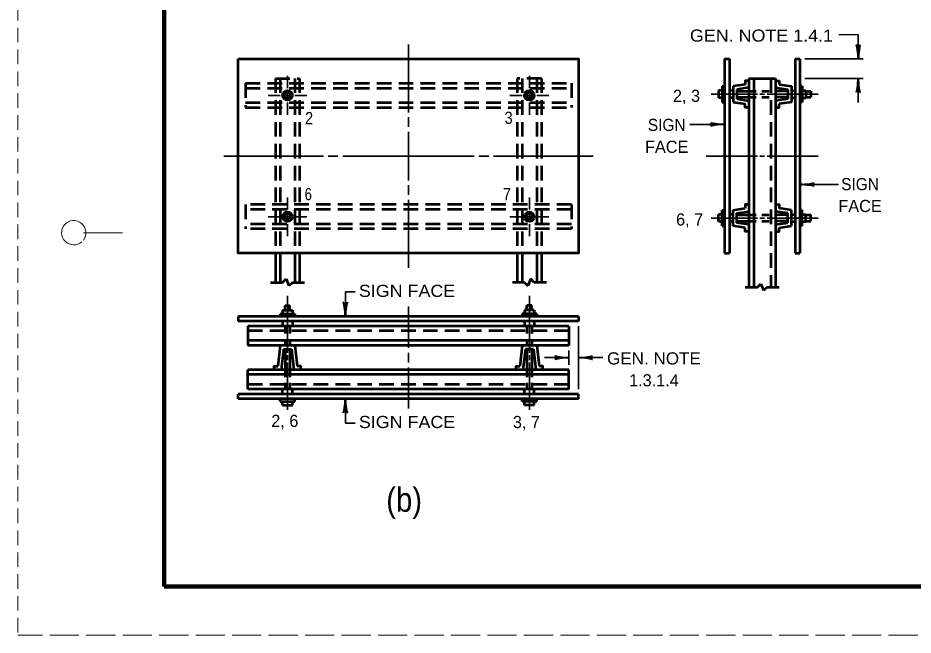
# Model space of a CAD drawing. Extents: x -41 to 639, y -374 to 66.
# Drawn here: x -40.8 to 143.3, y -374.1 to -247 of the extents above; entities that cross this region are included whole.
import ezdxf
from ezdxf.enums import TextEntityAlignment as Align

# ---------------------------------------------------------------- set-up
doc = ezdxf.new("R2010")
doc.units = 0
for name, pattern in [('LONG_DASHED', [7.5, 6, -1.5]), ('MEDIUM_DASHED', [4.5, 3, -1.5]), ('SHORT_DASHED', [2.7, 1.5, -1.2])]:
    doc.linetypes.add(name, pattern=pattern)
doc.layers.add('1', color=7, linetype='Continuous', lineweight=53)
doc.layers.add('61', color=7, linetype='Continuous', lineweight=35)

msp = doc.modelspace()

# ---------------------------------------------------------------- linework, layer by layer
at = {"layer": '1', "linetype": 'MEDIUM_DASHED', "lineweight": 13}
msp.add_line((-40.698, 65.942), (-40.758, -374.098), dxfattribs=at)
at = {"layer": '1', "lineweight": 35}
for p, q in [((132.06, -250.479), (128.087, -250.498)), ((132.06, -255.479), (132.06, -250.479)), ((39.56, -252.479), (39.56, -266.479)), ((121.06, -255.479), (133.06, -255.479)), ((14.685, -261.479), (14.685, -258.979)), ((64.435, -261.479), (64.435, -258.979)), ((121.06, -259.479), (133.06, -259.479)), ((132.06, -264.479), (132.06, -259.479)), ((10.685, -262.979), (13.185, -262.979)), ((14.31, -262.979), (15.06, -262.979)), ((14.685, -262.604), (14.685, -263.354)), ((16.185, -262.979), (18.685, -262.979)), ((62.935, -262.979), (60.435, -262.979)), ((64.81, -262.979), (64.06, -262.979)), ((64.435, -262.604), (64.435, -263.354)), ((68.435, -262.979), (65.935, -262.979)), ((101.819, -262.729), (111.31, -262.729)), ((111.81, -262.729), (112.81, -262.729)), ((113.31, -262.729), (123.801, -262.729)), ((14.685, -264.479), (14.685, -266.979)), ((64.435, -264.479), (64.435, -266.979)), ((39.56, -267.479), (39.56, -269.479)), ((39.56, -270.479), (39.56, -275.479)), ((104.546, -268.963), (97.445, -268.963)), ((1.56, -275.479), (22.06, -275.479)), ((23.06, -275.479), (25.06, -275.479)), ((39.56, -275.479), (39.56, -280.479)), ((54.06, -275.479), (56.06, -275.479)), ((57.06, -275.479), (77.56, -275.479)), ((100.819, -275.479), (111.31, -275.479)), ((111.81, -275.479), (112.81, -275.479)), ((113.31, -275.479), (123.801, -275.479)), ((39.56, -281.479), (39.56, -283.479)), ((128.016, -281.326), (120.129, -281.326)), ((14.685, -286.479), (14.685, -283.979)), ((39.56, -284.479), (39.56, -298.479)), ((64.435, -286.479), (64.435, -283.979)), ((10.685, -287.979), (13.185, -287.979)), ((14.31, -287.979), (15.06, -287.979)), ((14.685, -288.354), (14.685, -287.604)), ((16.185, -287.979), (18.685, -287.979)), ((62.935, -287.979), (60.435, -287.979)), ((64.81, -287.979), (64.06, -287.979)), ((64.435, -288.354), (64.435, -287.604)), ((68.435, -287.979), (65.935, -287.979)), ((101.819, -288.229), (111.31, -288.229)), ((111.81, -288.229), (112.81, -288.229)), ((113.31, -288.229), (123.801, -288.229)), ((14.685, -289.479), (14.685, -291.979)), ((64.435, -289.479), (64.435, -291.979)), ((26.58, -308.448), (26.58, -303.448)), ((26.58, -303.448), (28.58, -303.448)), ((14.685, -304.229), (14.685, -315.979)), ((64.435, -304.229), (64.435, -315.979)), ((39.56, -306.479), (39.56, -314.979)), ((74.56, -310.479), (74.56, -323.479)), ((14.685, -316.479), (14.685, -317.479)), ((39.56, -315.979), (39.56, -317.979)), ((64.435, -316.479), (64.435, -317.479)), ((72.56, -315.479), (72.56, -318.479)), ((14.685, -317.979), (14.685, -327.729)), ((64.435, -317.979), (64.435, -327.729)), ((67.56, -316.979), (72.56, -316.979)), ((74.56, -316.979), (79.56, -316.979)), ((39.56, -318.979), (39.56, -327.479)), ((26.58, -325.479), (26.58, -330.479)), ((26.58, -330.479), (28.58, -330.479))]:
    msp.add_line(p, q, dxfattribs=at)
at = {"layer": '1'}
for p, q in [((104.56, -255.479), (104.56, -295.479)), ((104.56, -255.479), (105.56, -255.479)), ((105.56, -255.479), (105.56, -295.479)), ((119.06, -255.479), (119.06, -295.479)), ((119.06, -255.479), (120.06, -255.479)), ((120.06, -255.479), (120.06, -295.479)), ((109.56, -259.479), (109.56, -302.479)), ((109.56, -259.479), (115.06, -259.479)), ((110.56, -259.479), (110.56, -302.479)), ((115.06, -259.479), (115.06, -302.479)), ((104.069, -261.104), (104.069, -264.354)), ((104.069, -261.104), (104.56, -261.104)), ((108.81, -260.729), (106.31, -261.104)), ((106.31, -261.104), (106.31, -264.354)), ((109.56, -261.375), (107.06, -261.75)), ((115.06, -261.375), (117.56, -261.75)), ((115.81, -260.729), (118.31, -261.104)), ((118.31, -261.104), (118.31, -264.354)), ((120.551, -261.104), (120.06, -261.104)), ((120.551, -261.104), (120.551, -264.354)), ((104.069, -261.979), (103.319, -261.979)), ((103.319, -261.979), (103.319, -263.479)), ((106.31, -261.979), (105.56, -261.979)), ((107.06, -261.75), (107.06, -263.708)), ((107.06, -262.104), (109.56, -262.104)), ((117.56, -262.104), (115.06, -262.104)), ((117.56, -261.75), (117.56, -263.708)), ((118.31, -261.979), (119.06, -261.979)), ((120.551, -261.979), (121.301, -261.979)), ((121.301, -261.979), (121.301, -263.479)), ((121.301, -262.104), (122.301, -262.104)), ((122.301, -262.104), (122.301, -263.354)), ((104.069, -263.479), (103.319, -263.479)), ((104.069, -264.354), (104.56, -264.354)), ((106.31, -263.479), (105.56, -263.479)), ((106.31, -264.354), (108.81, -264.729)), ((107.06, -263.354), (109.56, -263.354)), ((107.06, -263.708), (109.56, -264.083)), ((117.56, -263.354), (115.06, -263.354)), ((117.56, -263.708), (115.06, -264.083)), ((118.31, -264.354), (115.81, -264.729)), ((118.31, -263.479), (119.06, -263.479)), ((120.551, -264.354), (120.06, -264.354)), ((120.551, -263.479), (121.301, -263.479)), ((121.301, -263.354), (122.301, -263.354)), ((104.069, -289.854), (104.069, -286.604)), ((104.069, -286.604), (104.56, -286.604)), ((106.31, -286.604), (108.81, -286.229)), ((106.31, -289.854), (106.31, -286.604)), ((107.06, -287.25), (109.56, -286.875)), ((117.56, -287.25), (115.06, -286.875)), ((118.31, -286.604), (115.81, -286.229)), ((118.31, -289.854), (118.31, -286.604)), ((120.551, -286.604), (120.06, -286.604)), ((120.551, -289.854), (120.551, -286.604)), ((104.069, -287.479), (103.319, -287.479)), ((103.319, -288.979), (103.319, -287.479)), ((104.069, -288.979), (103.319, -288.979)), ((106.31, -287.479), (105.56, -287.479)), ((106.31, -288.979), (105.56, -288.979)), ((107.06, -289.208), (107.06, -287.25)), ((107.06, -287.604), (109.56, -287.604)), ((107.06, -288.854), (109.56, -288.854)), ((117.56, -287.604), (115.06, -287.604)), ((117.56, -288.854), (115.06, -288.854)), ((117.56, -289.208), (117.56, -287.25)), ((118.31, -287.479), (119.06, -287.479)), ((118.31, -288.979), (119.06, -288.979)), ((120.551, -287.479), (121.301, -287.479)), ((120.551, -288.979), (121.301, -288.979)), ((121.301, -288.979), (121.301, -287.479)), ((121.301, -287.604), (122.301, -287.604)), ((121.301, -288.854), (122.301, -288.854)), ((122.301, -288.854), (122.301, -287.604)), ((104.069, -289.854), (104.56, -289.854)), ((108.81, -290.229), (106.31, -289.854)), ((109.56, -289.583), (107.06, -289.208)), ((115.06, -289.583), (117.56, -289.208)), ((115.81, -290.229), (118.31, -289.854)), ((120.551, -289.854), (120.06, -289.854)), ((12.185, -295.479), (12.185, -301.479)), ((13.185, -295.479), (13.185, -301.479)), ((16.185, -295.479), (16.185, -301.479)), ((17.185, -295.479), (17.185, -301.479)), ((61.935, -295.479), (61.935, -301.479)), ((62.935, -295.479), (62.935, -301.479)), ((65.935, -295.479), (65.935, -301.479)), ((66.935, -295.479), (66.935, -301.479)), ((104.56, -295.479), (105.56, -295.479)), ((119.06, -295.479), (120.06, -295.479)), ((11.185, -301.479), (13.685, -301.479)), ((13.685, -301.479), (14.392, -300.772)), ((14.392, -300.772), (14.978, -302.186)), ((15.685, -301.479), (14.978, -302.186)), ((15.685, -301.479), (18.185, -301.479)), ((63.435, -301.479), (60.935, -301.479)), ((63.435, -301.479), (64.142, -302.186)), ((64.728, -300.772), (64.142, -302.186)), ((65.435, -301.479), (64.728, -300.772)), ((67.935, -301.479), (65.435, -301.479)), ((111.31, -302.479), (112.017, -301.772)), ((112.017, -301.772), (112.603, -303.186)), ((108.81, -302.479), (111.31, -302.479)), ((113.31, -302.479), (112.603, -303.186)), ((113.31, -302.479), (115.81, -302.479)), ((13.685, -307.229), (15.685, -307.229)), ((13.685, -307.229), (13.685, -307.979)), ((14.185, -307.229), (14.185, -306.229)), ((14.185, -306.229), (15.185, -306.229)), ((15.185, -307.229), (15.185, -306.229)), ((15.685, -307.229), (15.685, -307.979)), ((65.435, -307.229), (63.435, -307.229)), ((63.435, -307.229), (63.435, -307.979)), ((63.935, -307.229), (63.935, -306.229)), ((64.935, -306.229), (63.935, -306.229)), ((64.935, -307.229), (64.935, -306.229)), ((65.435, -307.229), (65.435, -307.979)), ((74.56, -308.479), (4.56, -308.479)), ((4.56, -308.479), (4.56, -309.479)), ((13.185, -307.979), (13.185, -308.479)), ((13.185, -307.979), (16.185, -307.979)), ((16.185, -307.979), (16.185, -308.479)), ((62.935, -307.979), (62.935, -308.479)), ((65.935, -307.979), (62.935, -307.979)), ((65.935, -307.979), (65.935, -308.479)), ((74.56, -308.479), (74.56, -309.479)), ((74.56, -309.479), (4.56, -309.479)), ((72.56, -310.479), (6.56, -310.479)), ((6.56, -310.479), (6.56, -314.479)), ((13.685, -309.479), (13.685, -310.479)), ((15.685, -309.479), (15.685, -310.479)), ((63.435, -309.479), (63.435, -310.479)), ((65.435, -309.479), (65.435, -310.479)), ((72.56, -310.479), (72.56, -314.479)), ((72.56, -313.479), (6.56, -313.479)), ((72.56, -314.479), (6.56, -314.479)), ((13.185, -314.468), (12.685, -318.729)), ((16.185, -314.468), (16.685, -318.729)), ((62.935, -314.468), (62.435, -318.729)), ((65.935, -314.468), (66.435, -318.729)), ((13.852, -315.218), (13.352, -319.479)), ((13.852, -315.218), (15.518, -315.218)), ((14.185, -315.218), (14.185, -319.479)), ((15.185, -315.218), (15.185, -319.479)), ((15.518, -315.218), (16.018, -319.479)), ((63.602, -315.218), (63.102, -319.479)), ((65.268, -315.218), (63.602, -315.218)), ((63.935, -315.218), (63.935, -319.479)), ((64.935, -315.218), (64.935, -319.479)), ((65.268, -315.218), (65.768, -319.479)), ((72.56, -319.479), (6.56, -319.479)), ((6.56, -323.479), (6.56, -319.479)), ((72.56, -323.479), (72.56, -319.479)), ((72.56, -320.479), (6.56, -320.479)), ((72.56, -323.479), (6.56, -323.479)), ((13.685, -324.479), (13.685, -323.479)), ((15.685, -324.479), (15.685, -323.479)), ((63.435, -324.479), (63.435, -323.479)), ((65.435, -324.479), (65.435, -323.479)), ((74.56, -324.479), (4.56, -324.479)), ((4.56, -325.479), (4.56, -324.479)), ((74.56, -325.479), (4.56, -325.479)), ((13.185, -325.979), (13.185, -325.479)), ((16.185, -325.979), (16.185, -325.479)), ((62.935, -325.979), (62.935, -325.479)), ((65.935, -325.979), (65.935, -325.479)), ((74.56, -325.479), (74.56, -324.479)), ((13.185, -325.979), (16.185, -325.979)), ((13.685, -326.729), (13.685, -325.979)), ((13.685, -326.729), (15.685, -326.729)), ((15.685, -326.729), (15.685, -325.979)), ((65.935, -325.979), (62.935, -325.979)), ((63.435, -326.729), (63.435, -325.979)), ((65.435, -326.729), (63.435, -326.729)), ((65.435, -326.729), (65.435, -325.979))]:
    msp.add_line(p, q, dxfattribs=at)
at = {"layer": '1', "linetype": 'MEDIUM_DASHED'}
for p, q in [((12.185, -259.479), (12.185, -295.479)), ((12.185, -259.479), (17.185, -259.479)), ((13.185, -259.479), (13.185, -295.479)), ((16.185, -259.479), (16.185, -295.479)), ((17.185, -259.479), (17.185, -295.479)), ((61.935, -259.479), (61.935, -295.479)), ((66.935, -259.479), (61.935, -259.479)), ((62.935, -259.479), (62.935, -295.479)), ((65.935, -259.479), (65.935, -295.479)), ((66.935, -259.479), (66.935, -295.479)), ((114.06, -259.479), (114.06, -302.479)), ((6.06, -260.479), (73.06, -260.479)), ((6.06, -260.479), (6.06, -265.479)), ((73.06, -260.479), (73.06, -265.479)), ((6.06, -261.479), (73.06, -261.479)), ((6.06, -264.479), (73.06, -264.479)), ((6.06, -265.479), (73.06, -265.479)), ((73.06, -285.479), (6.06, -285.479)), ((6.06, -285.479), (6.06, -290.479)), ((73.06, -286.479), (6.06, -286.479)), ((73.06, -285.479), (73.06, -290.479)), ((73.06, -289.479), (6.06, -289.479)), ((73.06, -290.479), (6.06, -290.479)), ((72.56, -311.479), (6.56, -311.479)), ((72.56, -322.479), (6.56, -322.479))]:
    msp.add_line(p, q, dxfattribs=at)
at = {"layer": '1', "linetype": 'SHORT_DASHED'}
for p, q in [((109.56, -262.104), (115.06, -262.104)), ((109.56, -263.354), (115.06, -263.354)), ((109.56, -287.604), (115.06, -287.604)), ((109.56, -288.854), (115.06, -288.854)), ((14.185, -310.479), (14.185, -315.218)), ((15.185, -310.479), (15.185, -315.218)), ((63.935, -310.479), (63.935, -315.218)), ((64.935, -310.479), (64.935, -315.218)), ((14.185, -319.479), (14.185, -323.479)), ((15.185, -319.479), (15.185, -323.479)), ((63.935, -319.479), (63.935, -323.479)), ((64.935, -319.479), (64.935, -323.479))]:
    msp.add_line(p, q, dxfattribs=at)
at = {"layer": '1'}
msp.add_lwpolyline([(4.56, -255.479), (74.56, -255.479), (74.56, -295.479), (4.56, -295.479)], close=True, dxfattribs=at)
for points in [[(109.56, -259.979), (108.81, -259.979), (108.81, -260.729)], [(115.06, -259.979), (115.81, -259.979), (115.81, -260.729)], [(109.56, -265.479), (108.81, -265.479), (108.81, -264.729)], [(115.06, -265.479), (115.81, -265.479), (115.81, -264.729)], [(109.56, -285.479), (108.81, -285.479), (108.81, -286.229)], [(115.06, -285.479), (115.81, -285.479), (115.81, -286.229)], [(109.56, -290.979), (108.81, -290.979), (108.81, -290.229)], [(115.06, -290.979), (115.81, -290.979), (115.81, -290.229)], [(11.935, -319.479), (11.935, -318.729), (12.685, -318.729)], [(17.435, -319.479), (17.435, -318.729), (16.685, -318.729)], [(61.685, -319.479), (61.685, -318.729), (62.435, -318.729)], [(67.185, -319.479), (67.185, -318.729), (66.435, -318.729)]]:
    msp.add_lwpolyline(points, dxfattribs=at)
at = {"layer": '1', "lineweight": 35}
msp.add_lwpolyline([(26.06, -275.479), (39.56, -275.479), (53.06, -275.479)], dxfattribs=at)
at = {"layer": '1'}
for centre, radius in [((14.685, -262.979), 1), ((14.685, -262.979), 0.625), ((64.435, -262.979), 1), ((64.435, -262.979), 0.625), ((14.685, -287.979), 1), ((64.435, -287.979), 1), ((14.685, -287.979), 0.625), ((64.435, -287.979), 0.625)]:
    msp.add_circle(centre, radius, dxfattribs=at)
at = {"layer": '1', "lineweight": 40}
for centre, major_axis, ratio, start_param, end_param in [((131.784, -254.388), (0.156, -1.786), 0.122415, 0.8963533, 3.1415927), ((131.784, -254.388), (0.156, -1.786), 0.122415, 0.8963533, 3.1415927), ((132.272, -254.358), (-0.176, -1.756), 0.07063, 3.1407148, 5.41811), ((132.272, -254.358), (-0.176, -1.756), 0.07063, 3.1407148, 5.41811), ((131.849, -260.599), (0.176, 1.756), 0.07063, 3.1407148, 5.41811), ((132.337, -260.57), (-0.156, 1.786), 0.122415, 0.8963533, 3.1415927), ((103.426, -268.752), (1.756, -0.176), 0.07063, 3.1407148, 5.41811), ((103.455, -269.24), (1.786, 0.156), 0.122415, 0.8963533, 3.1415927), ((121.249, -281.538), (-1.756, 0.176), 0.07063, 3.1407148, 5.41811), ((121.249, -281.538), (-1.756, 0.176), 0.07063, 3.1407148, 5.41811), ((121.22, -281.05), (-1.786, -0.156), 0.122415, 0.8963533, 3.1415927), ((121.22, -281.05), (-1.786, -0.156), 0.122415, 0.8963533, 3.1415927), ((26.304, -307.357), (0.156, -1.786), 0.122415, 0.8963533, 3.1415927), ((26.304, -307.357), (0.156, -1.786), 0.122415, 0.8963533, 3.1415927), ((26.792, -307.328), (-0.176, -1.756), 0.07063, 3.1407148, 5.41811), ((26.792, -307.328), (-0.176, -1.756), 0.07063, 3.1407148, 5.41811), ((71.44, -316.767), (1.756, -0.176), 0.07063, 3.1407148, 5.41811), ((71.44, -316.767), (1.756, -0.176), 0.07063, 3.1407148, 5.41811), ((75.651, -316.702), (-1.786, -0.156), 0.122415, 0.8963533, 3.1415927), ((71.469, -317.255), (1.786, 0.156), 0.122415, 0.8963533, 3.1415927), ((71.469, -317.255), (1.786, 0.156), 0.122415, 0.8963533, 3.1415927), ((75.681, -317.19), (-1.756, 0.176), 0.07063, 3.1407148, 5.41811), ((26.368, -326.599), (0.176, 1.756), 0.07063, 3.1407148, 5.41811), ((26.856, -326.57), (-0.156, 1.786), 0.122415, 0.8963533, 3.1415927)]:
    msp.add_ellipse(centre, major_axis=major_axis, ratio=ratio, start_param=start_param, end_param=end_param, dxfattribs=at)
at = {"layer": '61', "lineweight": 13}
msp.add_line((-27.258, -291.258), (-19.278, -291.258), dxfattribs=at)
at = {"layer": '61', "lineweight": 158}
msp.add_line((628.362, -364.098), (-10.698, -364.078), dxfattribs=at)
at = {"layer": '61', "linetype": 'LONG_DASHED', "lineweight": 13}
msp.add_line((639.302, -374.078), (-40.758, -374.098), dxfattribs=at)
at = {"layer": '61', "lineweight": 158}
msp.add_lwpolyline([(628.342, 55.942), (-10.698, 55.942), (-10.698, -364.078)], dxfattribs=at)
at = {"layer": '61', "lineweight": 13}
msp.add_arc((-29.28, -291.257), 2.5, 323.13009, 312.31439, dxfattribs=at)

# ---------------------------------------------------------------- texts
at = {"layer": '1'}
for s, height, width, p in [('GEN. NOTE 1.4.1', 2.5, 1.1, (97.445, -251.924)), ('2', 2.5, 0.9, (18.286, -268.911)), ('3', 2.5, 0.9, (59.319, -268.843)), ('6', 2.5, 0.8, (18.218, -284.557)), ('7', 2.5, 0.9, (58.98, -284.557)), ('7', 2.5, 0.9, (58.98, -284.557)), ('SIGN FACE', 2.5, 1.1, (29.364, -304.478)), ('SIGN FACE', 2.5, 1.1, (29.364, -331.474)), ('(b)', 5, 0.9, (34.997, -348.707))]:
    msp.add_text(s, height=height, dxfattribs=dict(at, width=width)).set_placement(p)
for s, p in [('2, 3', (93.954, -264.327)), ('6, 7', (94.595, -289.775)), ('2, 6', (11.346, -331.24)), ('3, 7', (61.032, -331.474))]:
    msp.add_text(s, height=2.5, dxfattribs=at).set_placement(p)
for s, width, p in [('SIGN', 0.95, (92.671, -270.312)), ('SIGN', 0.95, (132.434, -282.502)), ('GEN. NOTE', 1.05, (90.047, -318.38))]:
    msp.add_text(s, height=2.5, dxfattribs=dict(at, width=width)).set_placement(p, align=Align.CENTER)
for s, p in [('FACE', (92.671, -274.812)), ('FACE', (132.434, -287.002)), ('1.3.1.4', (90.047, -322.88))]:
    msp.add_text(s, height=2.5, dxfattribs=at).set_placement(p, align=Align.CENTER)

doc.saveas('drawing.dxf')
